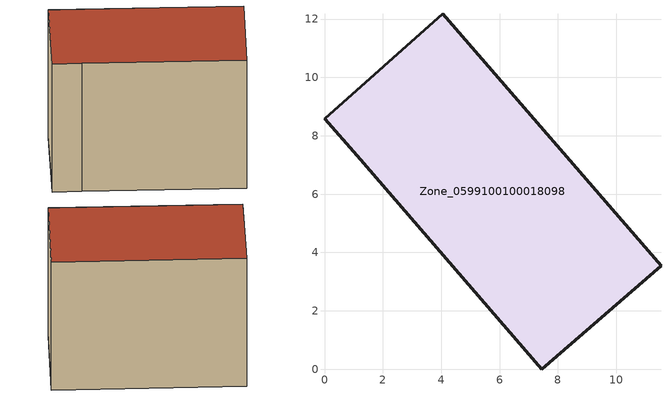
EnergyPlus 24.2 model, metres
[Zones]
Zone_0599100100018098
 floor ground (C_G): 7.44,0 1.13,7.31 0,8.58 4.05,12.18 11.53,3.55 z2.78
 wall outside (C_F): 1.13,7.31 7.44,0 11.53,3.55 4.05,12.18 0,8.58 1.13,7.31 z2.78:11.97
 roof outside (C_R): 11.53,3.55 4.05,12.18 0,8.58 1.13,7.31 7.44,0 z11.97
[BUILDING]
Pand.0599100100018098: North Axis=0; Terrain=City; Loads Convergence Tolerance Value=0.04; Temperature Convergence Tolerance Value=0.4; Solar Distribution=FullExterior; Maximum Number of Warmup Days=25; Minimum Number of Warmup Days=1
[Site:Location]
Rotterdam.The.Hague.AP_ZH_NLD Design_Conditions: Latitude=51.96; Longitude=4.45; Time Zone=1; Elevation=-4.5
[SITE:GROUNDTEMPERATURE:BUILDINGSURFACE]
18, 18, 18, 18, 18, 18, 18, 18, 18, 18, 18, 18
[MATERIAL] Thermal Absorptance=0.9; Solar Absorptance=0.7; Visible Absorptance=0.7
Name | Roughness | Thickness | Conductivity | Density | Specific Heat
G.TI.2015-2018 | MediumSmooth | 0.15 | 0.0428571 | 540 | 1210
F.TI.2015-2018 | Rough | 0.3 | 0.0666667 | 1920 | 840
R.TI.2015-2018 | MediumRough | 0.2 | 0.0333333 | 1500 | 1000
[CONSTRUCTION]
C_G: G.TI.2015-2018
C_F: F.TI.2015-2018
C_R: R.TI.2015-2018
[ZONE]
Zone_0599100100018098: Type=1; Multiplier=1; Ceiling Height=Autocalculate; Volume=Autocalculate; Floor Area=autocalculate; Part of Total Floor Area=Yes
[ZONEINFILTRATION:DESIGNFLOWRATE]
Infil_Zone_0599100100018098: Zone or ZoneList or Space or SpaceList=Zone_0599100100018098; Schedule=AlwaysOn; Design Flow Rate Calculation Method=Flow/Area; Flow Rate per Floor Area=0.0015; Constant Term Coefficient=1; Temperature Term Coefficient=0; Velocity Term Coefficient=0; Velocity Squared Term Coefficient=0
[HVACTEMPLATE:ZONE:IDEALLOADSAIRSYSTEM]
Zone_0599100100018098: Maximum Heating Supply Air Temperature=50; Minimum Cooling Supply Air Temperature=13; Maximum Heating Supply Air Humidity Ratio=0.0156; Minimum Cooling Supply Air Humidity Ratio=0.0077; Heating Limit=NoLimit; Cooling Limit=NoLimit; Dehumidification Control Type=ConstantSensibleHeatRatio; Cooling Sensible Heat Ratio=0.7; Dehumidification Setpoint=60; Humidification Control Type=None; Humidification Setpoint=30; Outdoor Air Method=None; Outdoor Air Flow Rate per Person=0.00944; Outdoor Air Flow Rate per Zone Floor Area=0; Outdoor Air Flow Rate per Zone=0; Demand Controlled Ventilation Type=None; Outdoor Air Economizer Type=NoEconomizer; Heat Recovery Type=None; Sensible Heat Recovery Effectiveness=0.7; Latent Heat Recovery Effectiveness=0.65
[ZONECONTROL:THERMOSTAT]
ThermostatControl_Zone_0599100100018098: Zone or ZoneList=Zone_0599100100018098; Control Type Schedule=DualSetpointControlType; Control 1=Thermostat_Zone_0599100100018098; Temperature Difference Between Cutout And Setpoint=0
[THERMOSTATSETPOINT:DUALSETPOINT]
Thermostat_Zone_0599100100018098: Heating Setpoint Temperature Schedule=HeatingSetpoint_Zone_0599100100018098; Cooling Setpoint Temperature Schedule=CoolingSetpoint_Zone_0599100100018098
[SCHEDULE:COMPACT]
HeatingSetpoint_Zone_0599100100018098: Through: 12/31, For: AllDays, Until: 24:00, 21
CoolingSetpoint_Zone_0599100100018098: Through: 12/31, For: AllDays, Until: 24:00, 24
DualSetpointControlType: Through: 12/31, For: AllDays, Until: 24:00, 4
AlwaysOn: Through: 12/31, For: AllDays, Until: 24:00, 1
